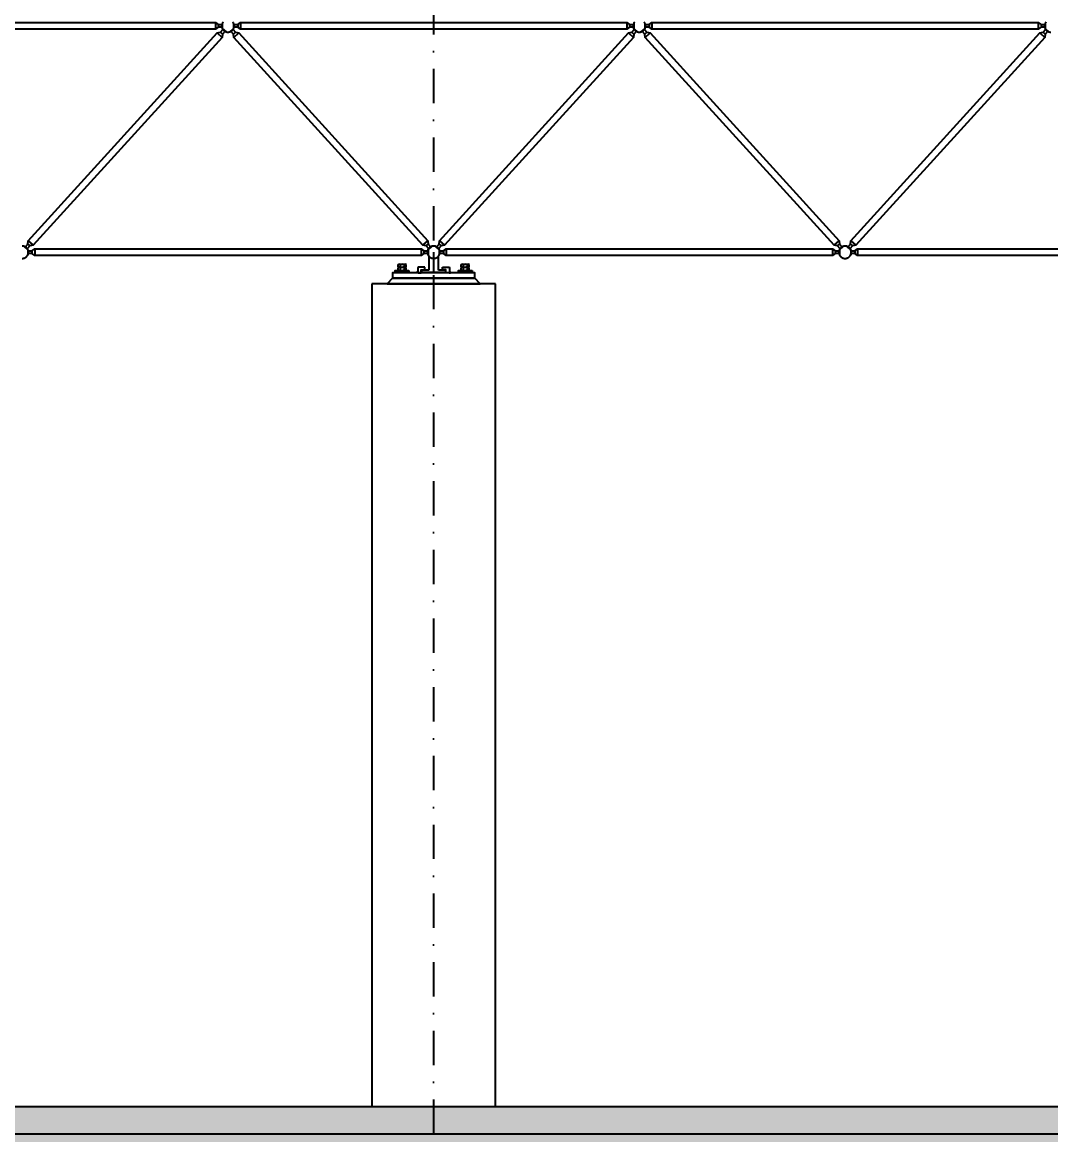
# Model space of a CAD drawing. Header units: centimetres. Extents: x 26569 to 160723, y -3143 to 14565.
# Drawn here: x 115408 to 116158, y -1622 to -811 of the extents above; entities that cross this region are included whole.
import ezdxf

# ---------------------------------------------------------------- set-up
doc = ezdxf.new("R2010")
doc.units = ezdxf.units.CM
doc.header["$LTSCALE"] = 100
doc.linetypes.add('DASHDOT2', pattern=[0.5, 0.25, -0.125, 0, -0.125])
for name, color, linetype in [('A-ANNO-DIMS', 187, 'Continuous'), ('A-ANNO-GRID', 155, 'DASHDOT2'), ('A-ELEV-01', 255, 'Continuous'), ('A-ELEV-02', 253, 'Continuous'), ('S-CONC', 5, 'Continuous'), ('S-HTCH', 8, 'Continuous')]:
    doc.layers.add(name, color=color, linetype=linetype)
doc.styles.add('Fields_100', font='act_simplex.shx', dxfattribs={"width": 0.8, "height": 20})
doc.dimstyles.new('FIELDS_100', dxfattribs={"dimscale": 0, "dimtxt": 20, "dimasz": 5, "dimexe": 5, "dimexo": 5, "dimgap": 5, "dimtad": 0, "dimdec": 0, "dimzin": 0, "dimdsep": 46, "dimtxsty": 'Fields_100', "dimblk": 'DOT', "dimcen": 0.09, "dimclrt": 50, "dimadec": 0, "dimazin": 0, "dimtfac": 1, "dimtdec": 0, "dimtix": 1, "dimtofl": 0, "dimtmove": 1, "dimatfit": 3, "dimfxl": 5, "dimfxlon": 1, "dimtolj": 1, "dimtzin": 0, "dimarcsym": 0})

# ---------------------------------------------------------------- blocks, each defined once
blk = doc.blocks.new('_Dot')
at = {"color": 0, "linetype": 'ByBlock', "lineweight": -2}
blk.add_line((-0.5, 0), (-1, 0), dxfattribs=at)
at = {"color": 0, "linetype": 'ByBlock', "const_width": 0.5}
blk.add_lwpolyline([(-0.25, 0, 1), (0.25, 0, 1)], format="xyb", close=True, dxfattribs=at)
blk = doc.blocks.new('*D478')
at = {"layer": 'A-ANNO-DIMS', "color": 0, "lineweight": -2, "transparency": 16777216}
for p, q in [((113907.73, -198.45), (113907.73, -188.45)), ((113912.73, -193.45), (114776.06, -193.45)), ((115702.73, -193.45), (114839.4, -193.45)), ((115707.73, -198.45), (115707.73, -188.45))]:
    blk.add_line(p, q, dxfattribs=at)
at = {"layer": 'DEFPOINTS', "color": 0, "transparency": 16777216}
for p in [(115707.73, -193.45), (113907.73, -1038.45), (115707.73, -1038.45)]:
    blk.add_point(p, dxfattribs=at)
at = {"layer": 'A-ANNO-DIMS', "color": 0, "lineweight": -2, "transparency": 16777216, "xscale": 5, "yscale": 5, "zscale": 5, "rotation": 180}
blk.add_blockref('_Dot', (113907.73, -193.45), dxfattribs=at)
at = {"layer": 'A-ANNO-DIMS', "color": 0, "lineweight": -2, "transparency": 16777216, "xscale": 5, "yscale": 5, "zscale": 5}
blk.add_blockref('_Dot', (115707.73, -193.45), dxfattribs=at)
at = {"layer": 'A-ANNO-DIMS', "color": 50, "transparency": 16777216, "insert": (114807.73, -193.45), "char_height": 20, "attachment_point": 5, "style": 'Fields_100'}
blk.add_mtext('\\A1;1800', dxfattribs=at)
blk = doc.blocks.new('*D479')
at = {"layer": 'A-ANNO-DIMS', "color": 0, "lineweight": -2, "transparency": 16777216}
for p, q in [((115707.73, -198.45), (115707.73, -188.45)), ((115712.73, -193.45), (116576.06, -193.45)), ((117502.73, -193.45), (116639.4, -193.45)), ((117507.73, -198.45), (117507.73, -188.45))]:
    blk.add_line(p, q, dxfattribs=at)
at = {"layer": 'DEFPOINTS', "color": 0, "transparency": 16777216}
for p in [(117507.73, -193.45), (115707.73, -1038.45), (117507.73, -1038.45)]:
    blk.add_point(p, dxfattribs=at)
at = {"layer": 'A-ANNO-DIMS', "color": 0, "lineweight": -2, "transparency": 16777216, "xscale": 5, "yscale": 5, "zscale": 5, "rotation": 180}
blk.add_blockref('_Dot', (115707.73, -193.45), dxfattribs=at)
at = {"layer": 'A-ANNO-DIMS', "color": 0, "lineweight": -2, "transparency": 16777216, "xscale": 5, "yscale": 5, "zscale": 5}
blk.add_blockref('_Dot', (117507.73, -193.45), dxfattribs=at)
at = {"layer": 'A-ANNO-DIMS', "color": 50, "transparency": 16777216, "insert": (116607.73, -193.45), "char_height": 20, "attachment_point": 5, "style": 'Fields_100'}
blk.add_mtext('\\A1;1800', dxfattribs=at)
blk = doc.blocks.new('SOMUN')
for p, q in [((-9.8, 7.1), (-8.2, 8)), ((-9.8, 0.9), (-9.8, 7.1)), ((-9.8, 0.9), (-8.2, 0)), ((-8.2, 8), (-5, 8)), ((-8.2, 0), (-5, 0)), ((-5, 7.1), (-6.6, 8)), ((-5, 0.9), (-6.6, 0)), ((-5, 8), (5, 8)), ((-5, 7.1), (-1.7, 8)), ((-5, 7.1), (-5, 0.9)), ((-5, 0.9), (-1.7, 0)), ((-5, 0), (5, 0)), ((5, 7.1), (1.7, 8)), ((5, 0.9), (1.7, 0)), ((5, 8), (8.2, 8)), ((5, 7.1), (6.6, 8)), ((5, 7.1), (5, 0.9)), ((5, 0.9), (6.6, 0)), ((5, 0), (8.2, 0)), ((9.8, 7.1), (8.2, 8)), ((9.8, 0.9), (8.2, 0)), ((9.8, 0.9), (9.8, 7.1))]:
    blk.add_line(p, q)

msp = doc.modelspace()

# ---------------------------------------------------------------- hatches: boundary and pattern name
at = {"layer": 'A-ELEV-02'}
for points in [[(115696.23, -993.24), (115696.53, -993.54), (115695.53, -993.54), (115695.53, -993.51), (115695.53, -993.48), (115695.54, -993.44), (115695.54, -993.41), (115695.54, -993.37), (115695.55, -993.34), (115695.56, -993.31), (115695.57, -993.27), (115695.58, -993.24), (115695.59, -993.21), (115695.6, -993.18), (115695.61, -993.14), (115695.63, -993.11), (115695.64, -993.08), (115695.66, -993.05), (115695.68, -993.02), (115695.69, -992.99), (115695.71, -992.97), (115695.73, -992.94), (115695.76, -992.91), (115695.78, -992.89), (115695.8, -992.86), (115695.82, -992.84), (115695.85, -992.81), (115695.87, -992.79), (115695.9, -992.77), (115695.93, -992.75), (115695.95, -992.73), (115695.98, -992.71), (115696.01, -992.69), (115696.04, -992.67), (115696.07, -992.65), (115696.1, -992.64), (115696.13, -992.63), (115696.17, -992.61), (115696.2, -992.6), (115696.23, -992.59)], [(115719.23, -993.24), (115718.93, -993.54), (115719.93, -993.54), (115719.93, -993.51), (115719.93, -993.48), (115719.92, -993.44), (115719.92, -993.41), (115719.92, -993.37), (115719.91, -993.34), (115719.9, -993.31), (115719.89, -993.27), (115719.88, -993.24), (115719.87, -993.21), (115719.86, -993.18), (115719.85, -993.14), (115719.83, -993.11), (115719.82, -993.08), (115719.8, -993.05), (115719.78, -993.02), (115719.77, -992.99), (115719.75, -992.97), (115719.73, -992.94), (115719.7, -992.91), (115719.68, -992.89), (115719.66, -992.86), (115719.64, -992.84), (115719.61, -992.81), (115719.59, -992.79), (115719.56, -992.77), (115719.53, -992.75), (115719.5, -992.73), (115719.48, -992.71), (115719.45, -992.69), (115719.42, -992.67), (115719.39, -992.65), (115719.36, -992.64), (115719.33, -992.63), (115719.29, -992.61), (115719.26, -992.6), (115719.23, -992.59)]]:
    msp.add_hatch(color=256, dxfattribs=at).paths.add_polyline_path(points, flags=0)
at = {"layer": 'S-HTCH'}
h = msp.add_hatch(dxfattribs=at)
h.set_pattern_fill('ANSI33', color=256, style=0)
h.set_pattern_definition([(45, (95288.2936, -335.3015), (-4.490128, 4.490128), []), (45, (95292.784, -335.3015), (-4.490128, 4.490128), [3.175, -1.5875])])
h.paths.add_polyline_path([(120752.73, -1621.54), (120752.73, -1601.54), (104862.73, -1601.54), (104862.73, -1621.54)])
h.paths.add_polyline_path([(120752.73, -1601.54), (120752.73, -1621.54), (122651.23, -1621.54), (122651.23, -1601.54)])
h = msp.add_hatch(dxfattribs=at)
h.set_pattern_fill('AR-CONC', color=256, scale=0.1, style=0)
h.set_pattern_definition([(50, (-26454.642, -0.04), (18.2184669, -1.5939086), [1.905, -20.955]), (355, (-26454.642, -0.04), (-3.5243421, 19.1056845), [1.524, -16.7640584]), (100.451445, (-26453.124, -0.173), (14.6941247, 17.5117752), [1.6190009, -17.8090245]), (46.1842, (-26454.642, 5.04), (27.107904, -4.2042328), [2.8575, -31.4325]), (96.635558, (-26452.383, 4.69), (23.7404134, 24.7426125), [2.4285023, -26.713561]), (351.184151, (-26454.642, 5.04), (23.7404134, 24.7426125), [2.2859967, -25.145973]), (21, (-26452.102, 3.77), (15.1614391, -10.2265198), [1.905, -20.955]), (326, (-26452.102, 3.77), (6.1802028, 18.4187966), [1.524, -16.764]), (71.451445, (-26450.838, 2.917), (21.341642, 8.1922769), [1.6190009, -17.8089938]), (37.5, (-26454.642, -0.04), (0.30886033, 8.4555039), [0, -16.5608, 0, -17.018, 0, -16.8275]), (7.5, (-26454.642, -0.04), (6.68196625, 10.0180575), [0, -9.7028, 0, -16.1798, 0, -6.4135]), (327.5, (-26460.306, -0.04), (13.55905952, -0.5728744), [0, -6.35, 0, -19.812, 0, -26.289]), (317.5, (-26462.846, -0.04), (14.8129181, 2.5426491), [0, -8.255, 0, -13.1572, 0, -18.669])])
h.paths.add_polyline_path([(122625.73, -1621.54), (104862.73, -1621.54), (104862.73, -1631.54), (122625.73, -1631.54)])

# ---------------------------------------------------------------- linework, layer by layer
for points in [[(115673.73, -1001.54), (115741.73, -1001.54), (115737.73, -997.54), (115677.73, -997.54)], [(115677.73, -997.54), (115737.73, -997.54), (115737.73, -993.54), (115677.73, -993.54)]]:
    msp.add_lwpolyline(points, close=True)
at = {"elevation": 0}
for points in [[(115689.73, -991.94), (115689.73, -993.54), (115679.73, -993.54), (115679.73, -991.94), (115689.73, -991.94)], [(115735.73, -991.94), (115735.73, -993.54), (115725.73, -993.54), (115725.73, -991.94), (115735.73, -991.94)]]:
    msp.add_lwpolyline(points, dxfattribs=at)
at = {"layer": 'A-ANNO-GRID'}
msp.add_lwpolyline([(115707.73, -143.45), (115707.73, -1876.54)], dxfattribs=at)
at = {"layer": 'A-ELEV-01'}
for points in [[(115662.73, -1001.54), (115662.73, -1601.54)], [(115752.73, -1001.54), (115662.73, -1001.54)], [(115752.73, -1601.54), (115752.73, -1001.54)]]:
    msp.add_lwpolyline(points, dxfattribs=at)
at = {"layer": 'A-ELEV-02'}
for points in [[(115261.83, -812.54), (115264.83, -812.54), (115266.83, -811.13), (115548.63, -811.13), (115550.63, -812.54), (115553.63, -812.54)], [(115548.63, -811.13), (115548.63, -815.96)], [(115554.13, -810.84), (115554.04, -810.96), (115553.96, -811.09), (115553.88, -811.22), (115553.8, -811.35), (115553.73, -811.48), (115553.66, -811.62), (115553.6, -811.76), (115553.54, -811.91), (115553.48, -812.05), (115553.46, -812.13), (115553.43, -812.2), (115553.41, -812.28), (115553.39, -812.36), (115553.37, -812.43), (115553.35, -812.51), (115553.33, -812.59), (115553.32, -812.67), (115553.3, -812.74), (115553.29, -812.82), (115553.28, -812.9), (115553.27, -812.98), (115553.26, -813.06), (115553.25, -813.14), (115553.24, -813.22), (115553.24, -813.3), (115553.23, -813.38), (115553.23, -813.46), (115553.23, -813.54), (115553.23, -813.62), (115553.23, -813.7), (115553.24, -813.78), (115553.24, -813.86), (115553.25, -813.94), (115553.25, -814.01), (115553.26, -814.09), (115553.27, -814.17), (115553.29, -814.25), (115553.31, -814.4), (115553.35, -814.56), (115553.38, -814.71), (115553.43, -814.86), (115553.47, -815), (115553.52, -815.14), (115553.58, -815.29), (115553.64, -815.42), (115553.71, -815.56), (115553.77, -815.69), (115553.85, -815.82), (115553.93, -815.95), (115554.01, -816.07), (115554.1, -816.2), (115554.19, -816.32), (115554.29, -816.44), (115554.39, -816.56), (115554.5, -816.68), (115554.55, -816.73), (115554.61, -816.79), (115554.67, -816.84), (115554.73, -816.9), (115554.79, -816.95), (115554.85, -817), (115554.91, -817.05), (115554.97, -817.1), (115555.03, -817.15), (115555.1, -817.19), (115555.16, -817.24), (115555.23, -817.29), (115555.3, -817.33), (115555.36, -817.37), (115555.43, -817.41), (115555.5, -817.45), (115555.57, -817.49), (115555.64, -817.53), (115555.71, -817.57), (115555.78, -817.6), (115555.86, -817.64), (115555.93, -817.67), (115556, -817.7), (115556.08, -817.73), (115556.15, -817.76), (115556.22, -817.78), (115556.3, -817.81), (115556.37, -817.83), (115556.52, -817.88), (115556.67, -817.92), (115556.83, -817.95), (115556.98, -817.98), (115557.13, -818), (115557.28, -818.02), (115557.43, -818.03), (115557.58, -818.04), (115557.73, -818.04), (115557.88, -818.04), (115558.03, -818.03), (115558.18, -818.02), (115558.33, -818), (115558.48, -817.98), (115558.63, -817.95), (115558.79, -817.92), (115558.94, -817.88), (115559.09, -817.83), (115559.16, -817.81), (115559.24, -817.78), (115559.31, -817.76), (115559.38, -817.73), (115559.46, -817.7), (115559.53, -817.67), (115559.6, -817.64), (115559.68, -817.6), (115559.75, -817.57), (115559.82, -817.53), (115559.89, -817.49), (115559.96, -817.45), (115560.03, -817.41), (115560.1, -817.37), (115560.16, -817.33), (115560.23, -817.29), (115560.3, -817.24), (115560.36, -817.19), (115560.43, -817.15), (115560.49, -817.1), (115560.55, -817.05), (115560.61, -817), (115560.67, -816.95), (115560.73, -816.9), (115560.79, -816.84), (115560.85, -816.79), (115560.91, -816.73), (115560.96, -816.68), (115561.07, -816.56), (115561.17, -816.44), (115561.27, -816.32), (115561.36, -816.2), (115561.45, -816.07), (115561.53, -815.95), (115561.61, -815.82), (115561.69, -815.69), (115561.75, -815.56), (115561.82, -815.42), (115561.88, -815.29), (115561.94, -815.14), (115561.99, -815), (115562.03, -814.86), (115562.08, -814.71), (115562.11, -814.56), (115562.15, -814.4), (115562.17, -814.25), (115562.19, -814.17), (115562.2, -814.09), (115562.21, -814.01), (115562.21, -813.94), (115562.22, -813.86), (115562.22, -813.78), (115562.23, -813.7), (115562.23, -813.62), (115562.23, -813.54), (115562.23, -813.46), (115562.23, -813.38), (115562.22, -813.3), (115562.22, -813.22), (115562.21, -813.14), (115562.2, -813.06), (115562.19, -812.98), (115562.18, -812.9), (115562.17, -812.82), (115562.16, -812.74), (115562.14, -812.67), (115562.13, -812.59), (115562.11, -812.51), (115562.09, -812.43), (115562.07, -812.36), (115562.05, -812.28), (115562.03, -812.2), (115562, -812.13), (115561.98, -812.05), (115561.92, -811.91), (115561.86, -811.76), (115561.8, -811.62), (115561.73, -811.48), (115561.66, -811.35), (115561.58, -811.22), (115561.5, -811.09), (115561.42, -810.96), (115561.33, -810.84)], [(115561.83, -812.54), (115564.83, -812.54), (115566.83, -811.13), (115848.63, -811.13), (115850.63, -812.54), (115853.63, -812.54)], [(115566.83, -811.13), (115566.83, -815.96)], [(115848.63, -811.13), (115848.63, -815.96)], [(115854.13, -810.84), (115854.04, -810.96), (115853.96, -811.09), (115853.88, -811.22), (115853.8, -811.35), (115853.73, -811.48), (115853.66, -811.62), (115853.6, -811.76), (115853.54, -811.91), (115853.48, -812.05), (115853.46, -812.13), (115853.43, -812.2), (115853.41, -812.28), (115853.39, -812.36), (115853.37, -812.43), (115853.35, -812.51), (115853.33, -812.59), (115853.32, -812.67), (115853.3, -812.74), (115853.29, -812.82), (115853.28, -812.9), (115853.27, -812.98), (115853.26, -813.06), (115853.25, -813.14), (115853.24, -813.22), (115853.24, -813.3), (115853.23, -813.38), (115853.23, -813.46), (115853.23, -813.54), (115853.23, -813.62), (115853.23, -813.7), (115853.24, -813.78), (115853.24, -813.86), (115853.25, -813.94), (115853.25, -814.01), (115853.26, -814.09), (115853.27, -814.17), (115853.29, -814.25), (115853.31, -814.4), (115853.35, -814.56), (115853.38, -814.71), (115853.43, -814.86), (115853.47, -815), (115853.52, -815.14), (115853.58, -815.29), (115853.64, -815.42), (115853.71, -815.56), (115853.77, -815.69), (115853.85, -815.82), (115853.93, -815.95), (115854.01, -816.07), (115854.1, -816.2), (115854.19, -816.32), (115854.29, -816.44), (115854.39, -816.56), (115854.5, -816.68), (115854.55, -816.73), (115854.61, -816.79), (115854.67, -816.84), (115854.73, -816.9), (115854.79, -816.95), (115854.85, -817), (115854.91, -817.05), (115854.97, -817.1), (115855.03, -817.15), (115855.1, -817.19), (115855.16, -817.24), (115855.23, -817.29), (115855.3, -817.33), (115855.36, -817.37), (115855.43, -817.41), (115855.5, -817.45), (115855.57, -817.49), (115855.64, -817.53), (115855.71, -817.57), (115855.78, -817.6), (115855.86, -817.64), (115855.93, -817.67), (115856, -817.7), (115856.08, -817.73), (115856.15, -817.76), (115856.22, -817.78), (115856.3, -817.81), (115856.37, -817.83), (115856.52, -817.88), (115856.67, -817.92), (115856.83, -817.95), (115856.98, -817.98), (115857.13, -818), (115857.28, -818.02), (115857.43, -818.03), (115857.58, -818.04), (115857.73, -818.04), (115857.88, -818.04), (115858.03, -818.03), (115858.18, -818.02), (115858.33, -818), (115858.48, -817.98), (115858.63, -817.95), (115858.79, -817.92), (115858.94, -817.88), (115859.09, -817.83), (115859.16, -817.81), (115859.24, -817.78), (115859.31, -817.76), (115859.38, -817.73), (115859.46, -817.7), (115859.53, -817.67), (115859.6, -817.64), (115859.68, -817.6), (115859.75, -817.57), (115859.82, -817.53), (115859.89, -817.49), (115859.96, -817.45), (115860.03, -817.41), (115860.1, -817.37), (115860.16, -817.33), (115860.23, -817.29), (115860.3, -817.24), (115860.36, -817.19), (115860.43, -817.15), (115860.49, -817.1), (115860.55, -817.05), (115860.61, -817), (115860.67, -816.95), (115860.73, -816.9), (115860.79, -816.84), (115860.85, -816.79), (115860.91, -816.73), (115860.96, -816.68), (115861.07, -816.56), (115861.17, -816.44), (115861.27, -816.32), (115861.36, -816.2), (115861.45, -816.07), (115861.53, -815.95), (115861.61, -815.82), (115861.69, -815.69), (115861.75, -815.56), (115861.82, -815.42), (115861.88, -815.29), (115861.94, -815.14), (115861.99, -815), (115862.03, -814.86), (115862.08, -814.71), (115862.11, -814.56), (115862.15, -814.4), (115862.17, -814.25), (115862.19, -814.17), (115862.2, -814.09), (115862.21, -814.01), (115862.21, -813.94), (115862.22, -813.86), (115862.22, -813.78), (115862.23, -813.7), (115862.23, -813.62), (115862.23, -813.54), (115862.23, -813.46), (115862.23, -813.38), (115862.22, -813.3), (115862.22, -813.22), (115862.21, -813.14), (115862.2, -813.06), (115862.19, -812.98), (115862.18, -812.9), (115862.17, -812.82), (115862.16, -812.74), (115862.14, -812.67), (115862.13, -812.59), (115862.11, -812.51), (115862.09, -812.43), (115862.07, -812.36), (115862.05, -812.28), (115862.03, -812.2), (115862, -812.13), (115861.98, -812.05), (115861.92, -811.91), (115861.86, -811.76), (115861.8, -811.62), (115861.73, -811.48), (115861.66, -811.35), (115861.58, -811.22), (115861.5, -811.09), (115861.42, -810.96), (115861.33, -810.84)], [(115861.83, -812.54), (115864.83, -812.54), (115866.83, -811.13), (116148.63, -811.13), (116150.63, -812.54), (116153.63, -812.54)], [(115866.83, -811.13), (115866.83, -815.96)], [(116148.63, -811.13), (116148.63, -815.96)], [(116154.13, -810.84), (116154.04, -810.96), (116153.96, -811.09), (116153.88, -811.22), (116153.8, -811.35), (116153.73, -811.48), (116153.66, -811.62), (116153.6, -811.76), (116153.54, -811.91), (116153.48, -812.05), (116153.46, -812.13), (116153.43, -812.2), (116153.41, -812.28), (116153.39, -812.36), (116153.37, -812.43), (116153.35, -812.51), (116153.33, -812.59), (116153.32, -812.67), (116153.3, -812.74), (116153.29, -812.82), (116153.28, -812.9), (116153.27, -812.98), (116153.26, -813.06), (116153.25, -813.14), (116153.24, -813.22), (116153.24, -813.3), (116153.23, -813.38), (116153.23, -813.46), (116153.23, -813.54), (116153.23, -813.62), (116153.23, -813.7), (116153.24, -813.78), (116153.24, -813.86), (116153.25, -813.94), (116153.25, -814.01), (116153.26, -814.09), (116153.27, -814.17), (116153.29, -814.25), (116153.31, -814.4), (116153.35, -814.56), (116153.38, -814.71), (116153.43, -814.86), (116153.47, -815), (116153.52, -815.14), (116153.58, -815.29), (116153.64, -815.42), (116153.71, -815.56), (116153.77, -815.69), (116153.85, -815.82), (116153.93, -815.95), (116154.01, -816.07), (116154.1, -816.2), (116154.19, -816.32), (116154.29, -816.44), (116154.39, -816.56), (116154.5, -816.68), (116154.55, -816.73), (116154.61, -816.79), (116154.67, -816.84), (116154.73, -816.9), (116154.79, -816.95), (116154.85, -817), (116154.91, -817.05), (116154.97, -817.1), (116155.03, -817.15), (116155.1, -817.19), (116155.16, -817.24), (116155.23, -817.29), (116155.3, -817.33), (116155.36, -817.37), (116155.43, -817.41), (116155.5, -817.45), (116155.57, -817.49), (116155.64, -817.53), (116155.71, -817.57), (116155.78, -817.6), (116155.86, -817.64), (116155.93, -817.67), (116156, -817.7), (116156.08, -817.73), (116156.15, -817.76), (116156.22, -817.78), (116156.3, -817.81), (116156.37, -817.83), (116156.52, -817.88), (116156.67, -817.92), (116156.83, -817.95), (116156.98, -817.98), (116157.13, -818), (116157.28, -818.02), (116157.43, -818.03), (116157.58, -818.04), (116157.73, -818.04), (116157.88, -818.04)], [(115553.63, -814.54), (115550.63, -814.54), (115548.63, -815.96), (115266.83, -815.96), (115264.83, -814.54), (115261.83, -814.54)], [(115549.82, -818.65), (115553.4, -821.9)], [(115550.63, -812.54), (115550.63, -814.54)], [(115552.21, -818.12), (115553.69, -819.47)], [(115553.6, -815.33), (115556.34, -817.83)], [(115553.63, -811.69), (115553.63, -815.4)], [(115559.12, -817.83), (115561.86, -815.33)], [(115561.77, -819.47), (115563.25, -818.12)], [(115561.83, -811.69), (115561.83, -815.4)], [(115853.63, -814.54), (115850.63, -814.54), (115848.63, -815.96), (115566.83, -815.96), (115564.83, -814.54), (115561.83, -814.54)], [(115562.06, -821.9), (115565.64, -818.65)], [(115564.83, -812.54), (115564.83, -814.54)], [(115849.82, -818.65), (115853.4, -821.9)], [(115850.63, -812.54), (115850.63, -814.54)], [(115852.21, -818.12), (115853.69, -819.47)], [(115853.6, -815.33), (115856.34, -817.83)], [(115853.63, -811.69), (115853.63, -815.4)], [(115859.12, -817.83), (115861.86, -815.33)], [(115861.77, -819.47), (115863.25, -818.12)], [(115861.83, -811.69), (115861.83, -815.4)], [(116153.63, -814.54), (116150.63, -814.54), (116148.63, -815.96), (115866.83, -815.96), (115864.83, -814.54), (115861.83, -814.54)], [(115862.06, -821.9), (115865.64, -818.65)], [(115864.83, -812.54), (115864.83, -814.54)], [(116149.82, -818.65), (116153.4, -821.9)], [(116150.63, -812.54), (116150.63, -814.54)], [(116152.21, -818.12), (116153.69, -819.47)], [(116153.6, -815.33), (116156.34, -817.83)], [(116153.63, -811.69), (116153.63, -815.4)], [(115411.77, -972.62), (115413.25, -973.96)], [(115412.06, -970.19), (115415.64, -973.43)], [(115699.82, -973.43), (115703.4, -970.19)], [(115702.21, -973.96), (115703.69, -972.62)], [(115711.77, -972.62), (115713.25, -973.96)], [(115712.06, -970.19), (115715.64, -973.43)], [(115999.82, -973.43), (116003.4, -970.19)], [(116002.21, -973.96), (116003.69, -972.62)], [(116011.77, -972.62), (116013.25, -973.96)], [(116012.06, -970.19), (116015.64, -973.43)], [(115407.73, -983.04), (115407.83, -983.04), (115407.93, -983.04), (115408.03, -983.03), (115408.13, -983.03), (115408.24, -983.02), (115408.34, -983), (115408.44, -982.99), (115408.55, -982.97), (115408.65, -982.95), (115408.76, -982.92), (115408.86, -982.9), (115408.97, -982.87), (115409.07, -982.84), (115409.18, -982.8), (115409.28, -982.77), (115409.39, -982.73), (115409.49, -982.69), (115409.59, -982.64), (115409.7, -982.59), (115409.8, -982.54), (115409.9, -982.49), (115410, -982.43), (115410.1, -982.37), (115410.19, -982.31), (115410.29, -982.25), (115410.38, -982.18), (115410.48, -982.11), (115410.57, -982.04), (115410.66, -981.96), (115410.74, -981.89), (115410.83, -981.81), (115410.91, -981.73), (115410.99, -981.64), (115411.07, -981.56), (115411.15, -981.47), (115411.22, -981.38), (115411.3, -981.29), (115411.37, -981.2), (115411.43, -981.1), (115411.5, -981.01), (115411.56, -980.91), (115411.62, -980.81), (115411.67, -980.71), (115411.73, -980.61), (115411.78, -980.51), (115411.83, -980.41), (115411.87, -980.3), (115411.91, -980.2), (115411.95, -980.1), (115411.99, -979.99), (115412.02, -979.89), (115412.06, -979.78), (115412.08, -979.68), (115412.11, -979.57), (115412.13, -979.47), (115412.15, -979.36), (115412.17, -979.26), (115412.19, -979.15), (115412.2, -979.05), (115412.21, -978.95), (115412.22, -978.85), (115412.23, -978.74), (115412.23, -978.64), (115412.23, -978.54), (115412.23, -978.44), (115412.23, -978.34), (115412.22, -978.24), (115412.21, -978.14), (115412.2, -978.04), (115412.19, -977.93), (115412.17, -977.83), (115412.15, -977.72), (115412.13, -977.62), (115412.11, -977.52), (115412.08, -977.41), (115412.06, -977.31), (115412.02, -977.2), (115411.99, -977.1), (115411.95, -976.99), (115411.91, -976.89), (115411.87, -976.78), (115411.83, -976.68), (115411.78, -976.58), (115411.73, -976.48), (115411.67, -976.38), (115411.62, -976.28), (115411.56, -976.18), (115411.5, -976.08), (115411.43, -975.99), (115411.37, -975.89), (115411.3, -975.8), (115411.22, -975.71), (115411.15, -975.62), (115411.07, -975.53), (115410.99, -975.45), (115410.91, -975.36), (115410.83, -975.28), (115410.74, -975.2), (115410.66, -975.12), (115410.57, -975.05), (115410.48, -974.98), (115410.38, -974.91), (115410.29, -974.84), (115410.19, -974.78), (115410.1, -974.72), (115410, -974.66), (115409.9, -974.6), (115409.8, -974.55), (115409.7, -974.5), (115409.59, -974.45), (115409.49, -974.4), (115409.39, -974.36), (115409.28, -974.32), (115409.18, -974.28), (115409.07, -974.25), (115408.97, -974.22), (115408.86, -974.19), (115408.76, -974.16), (115408.65, -974.14), (115408.55, -974.12), (115408.44, -974.1), (115408.34, -974.09), (115408.24, -974.07), (115408.13, -974.06), (115408.03, -974.05), (115407.93, -974.05), (115407.83, -974.04), (115407.73, -974.04)], [(115409.12, -974.26), (115411.86, -976.76)], [(115411.83, -977.54), (115414.83, -977.54), (115416.83, -976.13), (115698.63, -976.13), (115700.63, -977.54), (115703.63, -977.54)], [(115411.83, -976.69), (115411.83, -980.4)], [(115703.63, -979.54), (115700.63, -979.54), (115698.63, -980.96), (115416.83, -980.96), (115414.83, -979.54), (115411.83, -979.54)], [(115414.83, -977.54), (115414.83, -979.54)], [(115416.83, -976.13), (115416.83, -980.96)], [(115698.63, -976.13), (115698.63, -980.96)], [(115700.63, -977.54), (115700.63, -979.54)], [(115711.33, -981.24), (115711.42, -981.12), (115711.5, -981), (115711.58, -980.87), (115711.66, -980.74), (115711.73, -980.6), (115711.8, -980.47), (115711.86, -980.32), (115711.92, -980.18), (115711.98, -980.03), (115712, -979.96), (115712.03, -979.88), (115712.05, -979.81), (115712.07, -979.73), (115712.09, -979.65), (115712.11, -979.58), (115712.13, -979.5), (115712.14, -979.42), (115712.16, -979.34), (115712.17, -979.26), (115712.18, -979.19), (115712.19, -979.11), (115712.2, -979.03), (115712.21, -978.95), (115712.22, -978.87), (115712.22, -978.79), (115712.23, -978.71), (115712.23, -978.63), (115712.23, -978.55), (115712.23, -978.47), (115712.23, -978.39), (115712.22, -978.31), (115712.22, -978.23), (115712.21, -978.15), (115712.21, -978.07), (115712.2, -977.99), (115712.19, -977.92), (115712.17, -977.84), (115712.15, -977.68), (115712.11, -977.53), (115712.08, -977.38), (115712.03, -977.23), (115711.99, -977.09), (115711.94, -976.94), (115711.88, -976.8), (115711.82, -976.67), (115711.75, -976.53), (115711.69, -976.4), (115711.61, -976.27), (115711.53, -976.14), (115711.45, -976.01), (115711.36, -975.89), (115711.27, -975.76), (115711.17, -975.64), (115711.07, -975.53), (115710.96, -975.41), (115710.91, -975.36), (115710.85, -975.3), (115710.79, -975.25), (115710.73, -975.19), (115710.67, -975.14), (115710.61, -975.09), (115710.55, -975.04), (115710.49, -974.99), (115710.43, -974.94), (115710.36, -974.89), (115710.3, -974.85), (115710.23, -974.8), (115710.16, -974.76), (115710.1, -974.72), (115710.03, -974.67), (115709.96, -974.63), (115709.89, -974.6), (115709.82, -974.56), (115709.75, -974.52), (115709.68, -974.49), (115709.6, -974.45), (115709.53, -974.42), (115709.46, -974.39), (115709.38, -974.36), (115709.31, -974.33), (115709.24, -974.3), (115709.16, -974.28), (115709.09, -974.25), (115708.94, -974.21), (115708.79, -974.17), (115708.63, -974.14), (115708.48, -974.11), (115708.33, -974.08), (115708.18, -974.07), (115708.03, -974.05), (115707.88, -974.05), (115707.73, -974.04), (115707.58, -974.05), (115707.43, -974.05), (115707.28, -974.07), (115707.13, -974.08), (115706.98, -974.11), (115706.83, -974.14), (115706.67, -974.17), (115706.52, -974.21), (115706.37, -974.25), (115706.3, -974.28), (115706.22, -974.3), (115706.15, -974.33), (115706.08, -974.36), (115706, -974.39), (115705.93, -974.42), (115705.86, -974.45), (115705.78, -974.49), (115705.71, -974.52), (115705.64, -974.56), (115705.57, -974.6), (115705.5, -974.63), (115705.43, -974.67), (115705.36, -974.72), (115705.3, -974.76), (115705.23, -974.8), (115705.16, -974.85), (115705.1, -974.89), (115705.03, -974.94), (115704.97, -974.99), (115704.91, -975.04), (115704.85, -975.09), (115704.79, -975.14), (115704.73, -975.19), (115704.67, -975.25), (115704.61, -975.3), (115704.55, -975.36), (115704.5, -975.41), (115704.39, -975.53), (115704.29, -975.64), (115704.19, -975.76), (115704.1, -975.89), (115704.01, -976.01), (115703.93, -976.14), (115703.85, -976.27), (115703.77, -976.4), (115703.71, -976.53), (115703.64, -976.67), (115703.58, -976.8), (115703.52, -976.94), (115703.47, -977.09), (115703.43, -977.23), (115703.38, -977.38), (115703.35, -977.53), (115703.31, -977.68), (115703.29, -977.84), (115703.27, -977.92), (115703.26, -977.99), (115703.25, -978.07), (115703.25, -978.15), (115703.24, -978.23), (115703.24, -978.31), (115703.23, -978.39), (115703.23, -978.47), (115703.23, -978.55), (115703.23, -978.63), (115703.23, -978.71), (115703.24, -978.79), (115703.24, -978.87), (115703.25, -978.95), (115703.26, -979.03), (115703.27, -979.11), (115703.28, -979.19), (115703.29, -979.26), (115703.3, -979.34), (115703.32, -979.42), (115703.33, -979.5), (115703.35, -979.58), (115703.37, -979.65), (115703.39, -979.73), (115703.41, -979.81), (115703.43, -979.88), (115703.46, -979.96), (115703.48, -980.03), (115703.54, -980.18), (115703.6, -980.32), (115703.66, -980.47), (115703.73, -980.6), (115703.8, -980.74), (115703.88, -980.87), (115703.96, -981), (115704.04, -981.12), (115704.13, -981.24)], [(115703.6, -976.76), (115706.34, -974.26)], [(115703.63, -976.69), (115703.63, -980.4)], [(115704.13, -981.24), (115704.13, -991.54)], [(115707.73, -978.54), (115707.73, -993.54)], [(115709.12, -974.26), (115711.86, -976.76)], [(115711.33, -991.54), (115711.33, -981.24)], [(115711.83, -977.54), (115714.83, -977.54), (115716.83, -976.13), (115998.63, -976.13), (116000.63, -977.54), (116003.63, -977.54)], [(115711.83, -976.69), (115711.83, -980.4)], [(116003.63, -979.54), (116000.63, -979.54), (115998.63, -980.96), (115716.83, -980.96), (115714.83, -979.54), (115711.83, -979.54)], [(115714.83, -977.54), (115714.83, -979.54)], [(115716.83, -976.13), (115716.83, -980.96)], [(115998.63, -976.13), (115998.63, -980.96)], [(116000.63, -977.54), (116000.63, -979.54)], [(116003.6, -976.76), (116006.34, -974.26)], [(116003.63, -976.69), (116003.63, -980.4)], [(116009.12, -974.26), (116011.86, -976.76)], [(116011.83, -977.54), (116014.83, -977.54), (116016.83, -976.13), (116298.63, -976.13), (116300.63, -977.54), (116303.63, -977.54)], [(116011.83, -976.69), (116011.83, -980.4)], [(116303.63, -979.54), (116300.63, -979.54), (116298.63, -980.96), (116016.83, -980.96), (116014.83, -979.54), (116011.83, -979.54)], [(116014.83, -977.54), (116014.83, -979.54)], [(116016.83, -976.13), (116016.83, -980.96)], [(115696.23, -992.59), (115696.21, -992.6), (115696.19, -992.6), (115696.18, -992.61), (115696.16, -992.61), (115696.14, -992.62), (115696.12, -992.63), (115696.11, -992.64), (115696.09, -992.65), (115696.07, -992.65), (115696.06, -992.66), (115696.04, -992.67), (115696.02, -992.68), (115696, -992.69), (115695.99, -992.7), (115695.97, -992.71), (115695.95, -992.73), (115695.94, -992.74), (115695.92, -992.75), (115695.91, -992.76), (115695.89, -992.77), (115695.88, -992.79), (115695.86, -992.8), (115695.85, -992.81), (115695.83, -992.83), (115695.82, -992.84), (115695.8, -992.86), (115695.79, -992.87), (115695.77, -992.89), (115695.76, -992.9), (115695.75, -992.92), (115695.74, -992.94), (115695.72, -992.95), (115695.71, -992.97), (115695.7, -992.99), (115695.69, -993), (115695.68, -993.02), (115695.67, -993.04), (115695.66, -993.06), (115695.65, -993.07), (115695.64, -993.09), (115695.63, -993.11), (115695.62, -993.13), (115695.61, -993.15), (115695.6, -993.16), (115695.6, -993.18), (115695.59, -993.2), (115695.58, -993.22), (115695.58, -993.24), (115695.57, -993.26), (115695.57, -993.28), (115695.56, -993.3), (115695.56, -993.32), (115695.55, -993.34), (115695.55, -993.35), (115695.54, -993.37), (115695.54, -993.39), (115695.54, -993.41), (115695.54, -993.43), (115695.53, -993.45), (115695.53, -993.47), (115695.53, -993.49), (115695.53, -993.51), (115695.53, -993.53), (115695.53, -993.54)], [(115696.53, -993.54), (115695.53, -993.54)], [(115696.53, -993.54), (115696.23, -993.24)], [(115704.13, -991.54), (115698.83, -991.54)], [(115698.83, -991.54), (115698.83, -993.14)], [(115698.83, -993.14), (115716.63, -993.14)], [(115699.03, -993.54), (115699.03, -993.34)], [(115699.03, -993.34), (115716.43, -993.34)], [(115716.43, -993.54), (115699.03, -993.54)], [(115699.08, -993.34), (115699.08, -993.14)], [(115716.63, -991.54), (115711.33, -991.54)], [(115716.38, -993.34), (115716.38, -993.14)], [(115716.43, -993.54), (115716.43, -993.34)], [(115716.63, -993.14), (115716.63, -991.54)], [(115718.93, -993.54), (115719.23, -993.24)], [(115718.93, -993.54), (115719.93, -993.54)], [(115719.93, -993.54), (115719.93, -993.53), (115719.93, -993.51), (115719.93, -993.49), (115719.93, -993.47), (115719.93, -993.45), (115719.92, -993.43), (115719.92, -993.41), (115719.92, -993.39), (115719.92, -993.37), (115719.91, -993.35), (115719.91, -993.34), (115719.9, -993.32), (115719.9, -993.3), (115719.89, -993.28), (115719.89, -993.26), (115719.88, -993.24), (115719.88, -993.22), (115719.87, -993.2), (115719.86, -993.18), (115719.86, -993.16), (115719.85, -993.15), (115719.84, -993.13), (115719.83, -993.11), (115719.82, -993.09), (115719.81, -993.07), (115719.8, -993.06), (115719.79, -993.04), (115719.78, -993.02), (115719.77, -993), (115719.76, -992.99), (115719.75, -992.97), (115719.74, -992.95), (115719.72, -992.94), (115719.71, -992.92), (115719.7, -992.9), (115719.69, -992.89), (115719.67, -992.87), (115719.66, -992.86), (115719.64, -992.84), (115719.63, -992.83), (115719.61, -992.81), (115719.6, -992.8), (115719.58, -992.79), (115719.57, -992.77), (115719.55, -992.76), (115719.54, -992.75), (115719.52, -992.74), (115719.51, -992.73), (115719.49, -992.71), (115719.47, -992.7), (115719.46, -992.69), (115719.44, -992.68), (115719.42, -992.67), (115719.4, -992.66), (115719.39, -992.65), (115719.37, -992.65), (115719.35, -992.64), (115719.34, -992.63), (115719.32, -992.62), (115719.3, -992.61), (115719.28, -992.61), (115719.27, -992.6), (115719.25, -992.6), (115719.23, -992.59)]]:
    msp.add_lwpolyline(points, dxfattribs=at)
for points in [[(115409.75, -974.84), (115411.77, -972.62), (115412.06, -970.19), (115549.82, -818.65), (115552.21, -818.12), (115554.23, -815.9), (115555.71, -817.25), (115553.69, -819.47), (115553.4, -821.9), (115415.64, -973.43), (115413.25, -973.96), (115411.23, -976.18)], [(115704.23, -976.18), (115702.21, -973.96), (115699.82, -973.43), (115562.06, -821.9), (115561.77, -819.47), (115559.75, -817.25), (115561.23, -815.9), (115563.25, -818.12), (115565.64, -818.65), (115703.4, -970.19), (115703.69, -972.62), (115705.71, -974.84)], [(115709.75, -974.84), (115711.77, -972.62), (115712.06, -970.19), (115849.82, -818.65), (115852.21, -818.12), (115854.23, -815.9), (115855.71, -817.25), (115853.69, -819.47), (115853.4, -821.9), (115715.64, -973.43), (115713.25, -973.96), (115711.23, -976.18)], [(116004.23, -976.18), (116002.21, -973.96), (115999.82, -973.43), (115862.06, -821.9), (115861.77, -819.47), (115859.75, -817.25), (115861.23, -815.9), (115863.25, -818.12), (115865.64, -818.65), (116003.4, -970.19), (116003.69, -972.62), (116005.71, -974.84)], [(116009.75, -974.84), (116011.77, -972.62), (116012.06, -970.19), (116149.82, -818.65), (116152.21, -818.12), (116154.23, -815.9), (116155.71, -817.25), (116153.69, -819.47), (116153.4, -821.9), (116015.64, -973.43), (116013.25, -973.96), (116011.23, -976.18)], [(115712.23, -978.54), (115712.23, -978.44), (115712.23, -978.34), (115712.22, -978.24), (115712.21, -978.14), (115712.2, -978.04), (115712.19, -977.93), (115712.17, -977.83), (115712.15, -977.72), (115712.13, -977.62), (115712.11, -977.52), (115712.08, -977.41), (115712.06, -977.31), (115712.02, -977.2), (115711.99, -977.1), (115711.95, -976.99), (115711.91, -976.89), (115711.87, -976.78), (115711.83, -976.68), (115711.78, -976.58), (115711.73, -976.48), (115711.67, -976.38), (115711.62, -976.28), (115711.56, -976.18), (115711.5, -976.08), (115711.43, -975.99), (115711.37, -975.89), (115711.3, -975.8), (115711.22, -975.71), (115711.15, -975.62), (115711.07, -975.53), (115710.99, -975.45), (115710.91, -975.36), (115710.83, -975.28), (115710.74, -975.2), (115710.66, -975.12), (115710.57, -975.05), (115710.48, -974.98), (115710.38, -974.91), (115710.29, -974.84), (115710.19, -974.78), (115710.1, -974.72), (115710, -974.66), (115709.9, -974.6), (115709.8, -974.55), (115709.7, -974.5), (115709.59, -974.45), (115709.49, -974.4), (115709.39, -974.36), (115709.28, -974.32), (115709.18, -974.28), (115709.07, -974.25), (115708.97, -974.22), (115708.86, -974.19), (115708.76, -974.16), (115708.65, -974.14), (115708.55, -974.12), (115708.44, -974.1), (115708.34, -974.09), (115708.24, -974.07), (115708.13, -974.06), (115708.03, -974.05), (115707.93, -974.05), (115707.83, -974.04), (115707.73, -974.04), (115707.63, -974.04), (115707.53, -974.05), (115707.43, -974.05), (115707.33, -974.06), (115707.22, -974.07), (115707.12, -974.09), (115707.02, -974.1), (115706.91, -974.12), (115706.81, -974.14), (115706.7, -974.16), (115706.6, -974.19), (115706.49, -974.22), (115706.39, -974.25), (115706.28, -974.28), (115706.18, -974.32), (115706.07, -974.36), (115705.97, -974.4), (115705.87, -974.45), (115705.76, -974.5), (115705.66, -974.55), (115705.56, -974.6), (115705.46, -974.66), (115705.36, -974.72), (115705.27, -974.78), (115705.17, -974.84), (115705.08, -974.91), (115704.98, -974.98), (115704.89, -975.05), (115704.8, -975.12), (115704.72, -975.2), (115704.63, -975.28), (115704.55, -975.36), (115704.47, -975.45), (115704.39, -975.53), (115704.31, -975.62), (115704.24, -975.71), (115704.16, -975.8), (115704.09, -975.89), (115704.03, -975.99), (115703.96, -976.08), (115703.9, -976.18), (115703.84, -976.28), (115703.79, -976.38), (115703.73, -976.48), (115703.68, -976.58), (115703.63, -976.68), (115703.59, -976.78), (115703.55, -976.89), (115703.51, -976.99), (115703.47, -977.1), (115703.44, -977.2), (115703.4, -977.31), (115703.37, -977.41), (115703.35, -977.52), (115703.33, -977.62), (115703.31, -977.72), (115703.29, -977.83), (115703.27, -977.93), (115703.26, -978.04), (115703.25, -978.14), (115703.24, -978.24), (115703.23, -978.34), (115703.23, -978.44), (115703.23, -978.54), (115703.23, -978.64), (115703.23, -978.74), (115703.24, -978.85), (115703.25, -978.95), (115703.26, -979.05), (115703.27, -979.15), (115703.29, -979.26), (115703.31, -979.36), (115703.33, -979.47), (115703.35, -979.57), (115703.37, -979.68), (115703.4, -979.78), (115703.44, -979.89), (115703.47, -979.99), (115703.51, -980.1), (115703.55, -980.2), (115703.59, -980.3), (115703.63, -980.41), (115703.68, -980.51), (115703.73, -980.61), (115703.79, -980.71), (115703.84, -980.81), (115703.9, -980.91), (115703.96, -981.01), (115704.03, -981.1), (115704.09, -981.2), (115704.16, -981.29), (115704.24, -981.38), (115704.31, -981.47), (115704.39, -981.56), (115704.47, -981.64), (115704.55, -981.73), (115704.63, -981.81), (115704.72, -981.89), (115704.8, -981.96), (115704.89, -982.04), (115704.98, -982.11), (115705.08, -982.18), (115705.17, -982.25), (115705.27, -982.31), (115705.36, -982.37), (115705.46, -982.43), (115705.56, -982.49), (115705.66, -982.54), (115705.76, -982.59), (115705.87, -982.64), (115705.97, -982.69), (115706.07, -982.73), (115706.18, -982.77), (115706.28, -982.8), (115706.39, -982.84), (115706.49, -982.87), (115706.6, -982.9), (115706.7, -982.92), (115706.81, -982.95), (115706.91, -982.97), (115707.02, -982.99), (115707.12, -983), (115707.22, -983.02), (115707.33, -983.03), (115707.43, -983.03), (115707.53, -983.04), (115707.63, -983.04), (115707.73, -983.04), (115707.83, -983.04), (115707.93, -983.04), (115708.03, -983.03), (115708.13, -983.03), (115708.24, -983.02), (115708.34, -983), (115708.44, -982.99), (115708.55, -982.97), (115708.65, -982.95), (115708.76, -982.92), (115708.86, -982.9), (115708.97, -982.87), (115709.07, -982.84), (115709.18, -982.8), (115709.28, -982.77), (115709.39, -982.73), (115709.49, -982.69), (115709.59, -982.64), (115709.7, -982.59), (115709.8, -982.54), (115709.9, -982.49), (115710, -982.43), (115710.1, -982.37), (115710.19, -982.31), (115710.29, -982.25), (115710.38, -982.18), (115710.48, -982.11), (115710.57, -982.04), (115710.66, -981.96), (115710.74, -981.89), (115710.83, -981.81), (115710.91, -981.73), (115710.99, -981.64), (115711.07, -981.56), (115711.15, -981.47), (115711.22, -981.38), (115711.3, -981.29), (115711.37, -981.2), (115711.43, -981.1), (115711.5, -981.01), (115711.56, -980.91), (115711.62, -980.81), (115711.67, -980.71), (115711.73, -980.61), (115711.78, -980.51), (115711.83, -980.41), (115711.87, -980.3), (115711.91, -980.2), (115711.95, -980.1), (115711.99, -979.99), (115712.02, -979.89), (115712.06, -979.78), (115712.08, -979.68), (115712.11, -979.57), (115712.13, -979.47), (115712.15, -979.36), (115712.17, -979.26), (115712.19, -979.15), (115712.2, -979.05), (115712.21, -978.95), (115712.22, -978.85), (115712.23, -978.74), (115712.23, -978.64)], [(116012.23, -978.54), (116012.23, -978.44), (116012.23, -978.34), (116012.22, -978.24), (116012.21, -978.14), (116012.2, -978.04), (116012.19, -977.93), (116012.17, -977.83), (116012.15, -977.72), (116012.13, -977.62), (116012.11, -977.52), (116012.08, -977.41), (116012.06, -977.31), (116012.02, -977.2), (116011.99, -977.1), (116011.95, -976.99), (116011.91, -976.89), (116011.87, -976.78), (116011.83, -976.68), (116011.78, -976.58), (116011.73, -976.48), (116011.67, -976.38), (116011.62, -976.28), (116011.56, -976.18), (116011.5, -976.08), (116011.43, -975.99), (116011.37, -975.89), (116011.3, -975.8), (116011.22, -975.71), (116011.15, -975.62), (116011.07, -975.53), (116010.99, -975.45), (116010.91, -975.36), (116010.83, -975.28), (116010.74, -975.2), (116010.66, -975.12), (116010.57, -975.05), (116010.48, -974.98), (116010.38, -974.91), (116010.29, -974.84), (116010.19, -974.78), (116010.1, -974.72), (116010, -974.66), (116009.9, -974.6), (116009.8, -974.55), (116009.7, -974.5), (116009.59, -974.45), (116009.49, -974.4), (116009.39, -974.36), (116009.28, -974.32), (116009.18, -974.28), (116009.07, -974.25), (116008.97, -974.22), (116008.86, -974.19), (116008.76, -974.16), (116008.65, -974.14), (116008.55, -974.12), (116008.44, -974.1), (116008.34, -974.09), (116008.24, -974.07), (116008.13, -974.06), (116008.03, -974.05), (116007.93, -974.05), (116007.83, -974.04), (116007.73, -974.04), (116007.63, -974.04), (116007.53, -974.05), (116007.43, -974.05), (116007.33, -974.06), (116007.22, -974.07), (116007.12, -974.09), (116007.02, -974.1), (116006.91, -974.12), (116006.81, -974.14), (116006.7, -974.16), (116006.6, -974.19), (116006.49, -974.22), (116006.39, -974.25), (116006.28, -974.28), (116006.18, -974.32), (116006.07, -974.36), (116005.97, -974.4), (116005.87, -974.45), (116005.76, -974.5), (116005.66, -974.55), (116005.56, -974.6), (116005.46, -974.66), (116005.36, -974.72), (116005.27, -974.78), (116005.17, -974.84), (116005.08, -974.91), (116004.98, -974.98), (116004.89, -975.05), (116004.8, -975.12), (116004.72, -975.2), (116004.63, -975.28), (116004.55, -975.36), (116004.47, -975.45), (116004.39, -975.53), (116004.31, -975.62), (116004.24, -975.71), (116004.16, -975.8), (116004.09, -975.89), (116004.03, -975.99), (116003.96, -976.08), (116003.9, -976.18), (116003.84, -976.28), (116003.79, -976.38), (116003.73, -976.48), (116003.68, -976.58), (116003.63, -976.68), (116003.59, -976.78), (116003.55, -976.89), (116003.51, -976.99), (116003.47, -977.1), (116003.44, -977.2), (116003.4, -977.31), (116003.37, -977.41), (116003.35, -977.52), (116003.33, -977.62), (116003.31, -977.72), (116003.29, -977.83), (116003.27, -977.93), (116003.26, -978.04), (116003.25, -978.14), (116003.24, -978.24), (116003.23, -978.34), (116003.23, -978.44), (116003.23, -978.54), (116003.23, -978.64), (116003.23, -978.74), (116003.24, -978.85), (116003.25, -978.95), (116003.26, -979.05), (116003.27, -979.15), (116003.29, -979.26), (116003.31, -979.36), (116003.33, -979.47), (116003.35, -979.57), (116003.37, -979.68), (116003.4, -979.78), (116003.44, -979.89), (116003.47, -979.99), (116003.51, -980.1), (116003.55, -980.2), (116003.59, -980.3), (116003.63, -980.41), (116003.68, -980.51), (116003.73, -980.61), (116003.79, -980.71), (116003.84, -980.81), (116003.9, -980.91), (116003.96, -981.01), (116004.03, -981.1), (116004.09, -981.2), (116004.16, -981.29), (116004.24, -981.38), (116004.31, -981.47), (116004.39, -981.56), (116004.47, -981.64), (116004.55, -981.73), (116004.63, -981.81), (116004.72, -981.89), (116004.8, -981.96), (116004.89, -982.04), (116004.98, -982.11), (116005.08, -982.18), (116005.17, -982.25), (116005.27, -982.31), (116005.36, -982.37), (116005.46, -982.43), (116005.56, -982.49), (116005.66, -982.54), (116005.76, -982.59), (116005.87, -982.64), (116005.97, -982.69), (116006.07, -982.73), (116006.18, -982.77), (116006.28, -982.8), (116006.39, -982.84), (116006.49, -982.87), (116006.6, -982.9), (116006.7, -982.92), (116006.81, -982.95), (116006.91, -982.97), (116007.02, -982.99), (116007.12, -983), (116007.22, -983.02), (116007.33, -983.03), (116007.43, -983.03), (116007.53, -983.04), (116007.63, -983.04), (116007.73, -983.04), (116007.83, -983.04), (116007.93, -983.04), (116008.03, -983.03), (116008.13, -983.03), (116008.24, -983.02), (116008.34, -983), (116008.44, -982.99), (116008.55, -982.97), (116008.65, -982.95), (116008.76, -982.92), (116008.86, -982.9), (116008.97, -982.87), (116009.07, -982.84), (116009.18, -982.8), (116009.28, -982.77), (116009.39, -982.73), (116009.49, -982.69), (116009.59, -982.64), (116009.7, -982.59), (116009.8, -982.54), (116009.9, -982.49), (116010, -982.43), (116010.1, -982.37), (116010.19, -982.31), (116010.29, -982.25), (116010.38, -982.18), (116010.48, -982.11), (116010.57, -982.04), (116010.66, -981.96), (116010.74, -981.89), (116010.83, -981.81), (116010.91, -981.73), (116010.99, -981.64), (116011.07, -981.56), (116011.15, -981.47), (116011.22, -981.38), (116011.3, -981.29), (116011.37, -981.2), (116011.43, -981.1), (116011.5, -981.01), (116011.56, -980.91), (116011.62, -980.81), (116011.67, -980.71), (116011.73, -980.61), (116011.78, -980.51), (116011.83, -980.41), (116011.87, -980.3), (116011.91, -980.2), (116011.95, -980.1), (116011.99, -979.99), (116012.02, -979.89), (116012.06, -979.78), (116012.08, -979.68), (116012.11, -979.57), (116012.13, -979.47), (116012.15, -979.36), (116012.17, -979.26), (116012.19, -979.15), (116012.2, -979.05), (116012.21, -978.95), (116012.22, -978.85), (116012.23, -978.74), (116012.23, -978.64)], [(115701.23, -989.54), (115696.53, -989.54), (115696.23, -989.84), (115696.23, -993.24), (115696.53, -993.54), (115698.73, -993.54), (115698.73, -991.34), (115701.23, -991.34)], [(115714.23, -989.54), (115718.93, -989.54), (115719.23, -989.84), (115719.23, -993.24), (115718.93, -993.54), (115716.73, -993.54), (115716.73, -991.34), (115714.23, -991.34)]]:
    msp.add_lwpolyline(points, close=True, dxfattribs=at)
at = {"layer": 'S-CONC'}
msp.add_lwpolyline([(120752.73, -1621.54), (104862.73, -1621.54), (104862.73, -1601.54), (120752.73, -1601.54)], dxfattribs=at)

# ---------------------------------------------------------------- block references
at = {"xscale": 0.3, "yscale": 0.3, "zscale": 0.3}
for p in [(115684.73, -989.54), (115684.73, -991.94), (115730.73, -989.54), (115730.73, -991.94)]:
    msp.add_blockref('SOMUN', p, dxfattribs=at)

# ---------------------------------------------------------------- dimensions: what is measured, and where the dimension line sits
at = {"layer": 'A-ANNO-DIMS'}
for base, p1, p2, picture, middle in [((115707.73, -193.45), (113907.73, -1038.45), (115707.73, -1038.45), '*D478', (114807.73, -193.45)), ((117507.73, -193.45), (115707.73, -1038.45), (117507.73, -1038.45), '*D479', (116607.73, -193.45))]:
    dim = msp.add_linear_dim(base=base, p1=p1, p2=p2, dimstyle='FIELDS_100', override={"dimscale": 1}, dxfattribs=at)
    dim.commit()
    dim.dimension.update_dxf_attribs({"geometry": picture, "text_midpoint": middle})

doc.saveas('drawing.dxf')
